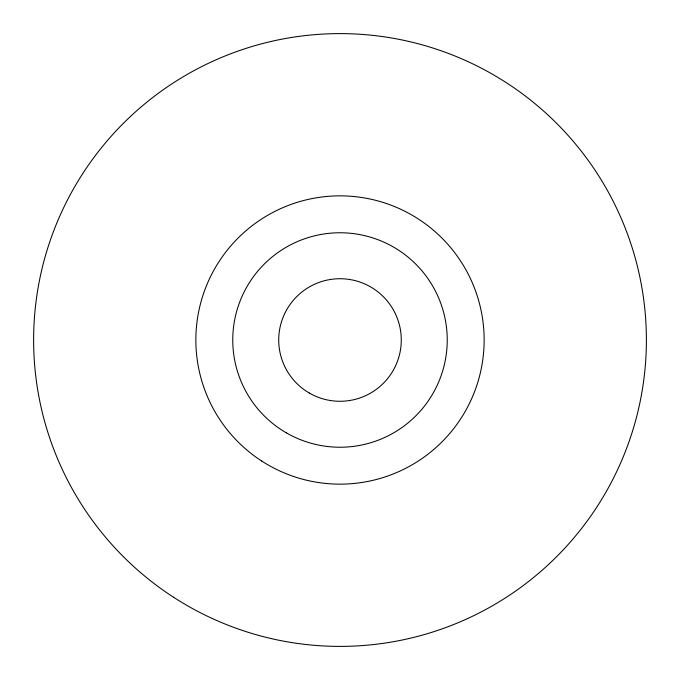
<?xml version="1.0" encoding="UTF-8"?>
<svg xmlns="http://www.w3.org/2000/svg" width="680" height="680" viewBox="0 0 680 680"><rect width="100%" height="100%" fill="white"/><g stroke="black" fill="none" stroke-linecap="round" stroke-linejoin="round"><path stroke-width="1.02" d="M173.519 597.218A306.399 306.399 0 0 0 646 355.563A306.399 306.399 0 0 0 200.481 67.218A306.399 306.399 0 0 0 173.519 597.218M309.357 393.065A61.276 61.276 0 0 0 401.276 340A61.276 61.276 0 0 0 309.357 286.935A61.276 61.276 0 0 0 309.357 393.065M286.382 432.871A107.236 107.236 0 0 0 447.236 340A107.236 107.236 0 0 0 286.382 247.129A107.236 107.236 0 0 0 286.382 432.871M261.681 461.014A144.151 144.151 0 0 0 483.964 347.319A144.151 144.151 0 0 0 274.363 211.658A144.151 144.151 0 0 0 261.681 461.014"/></g></svg>
